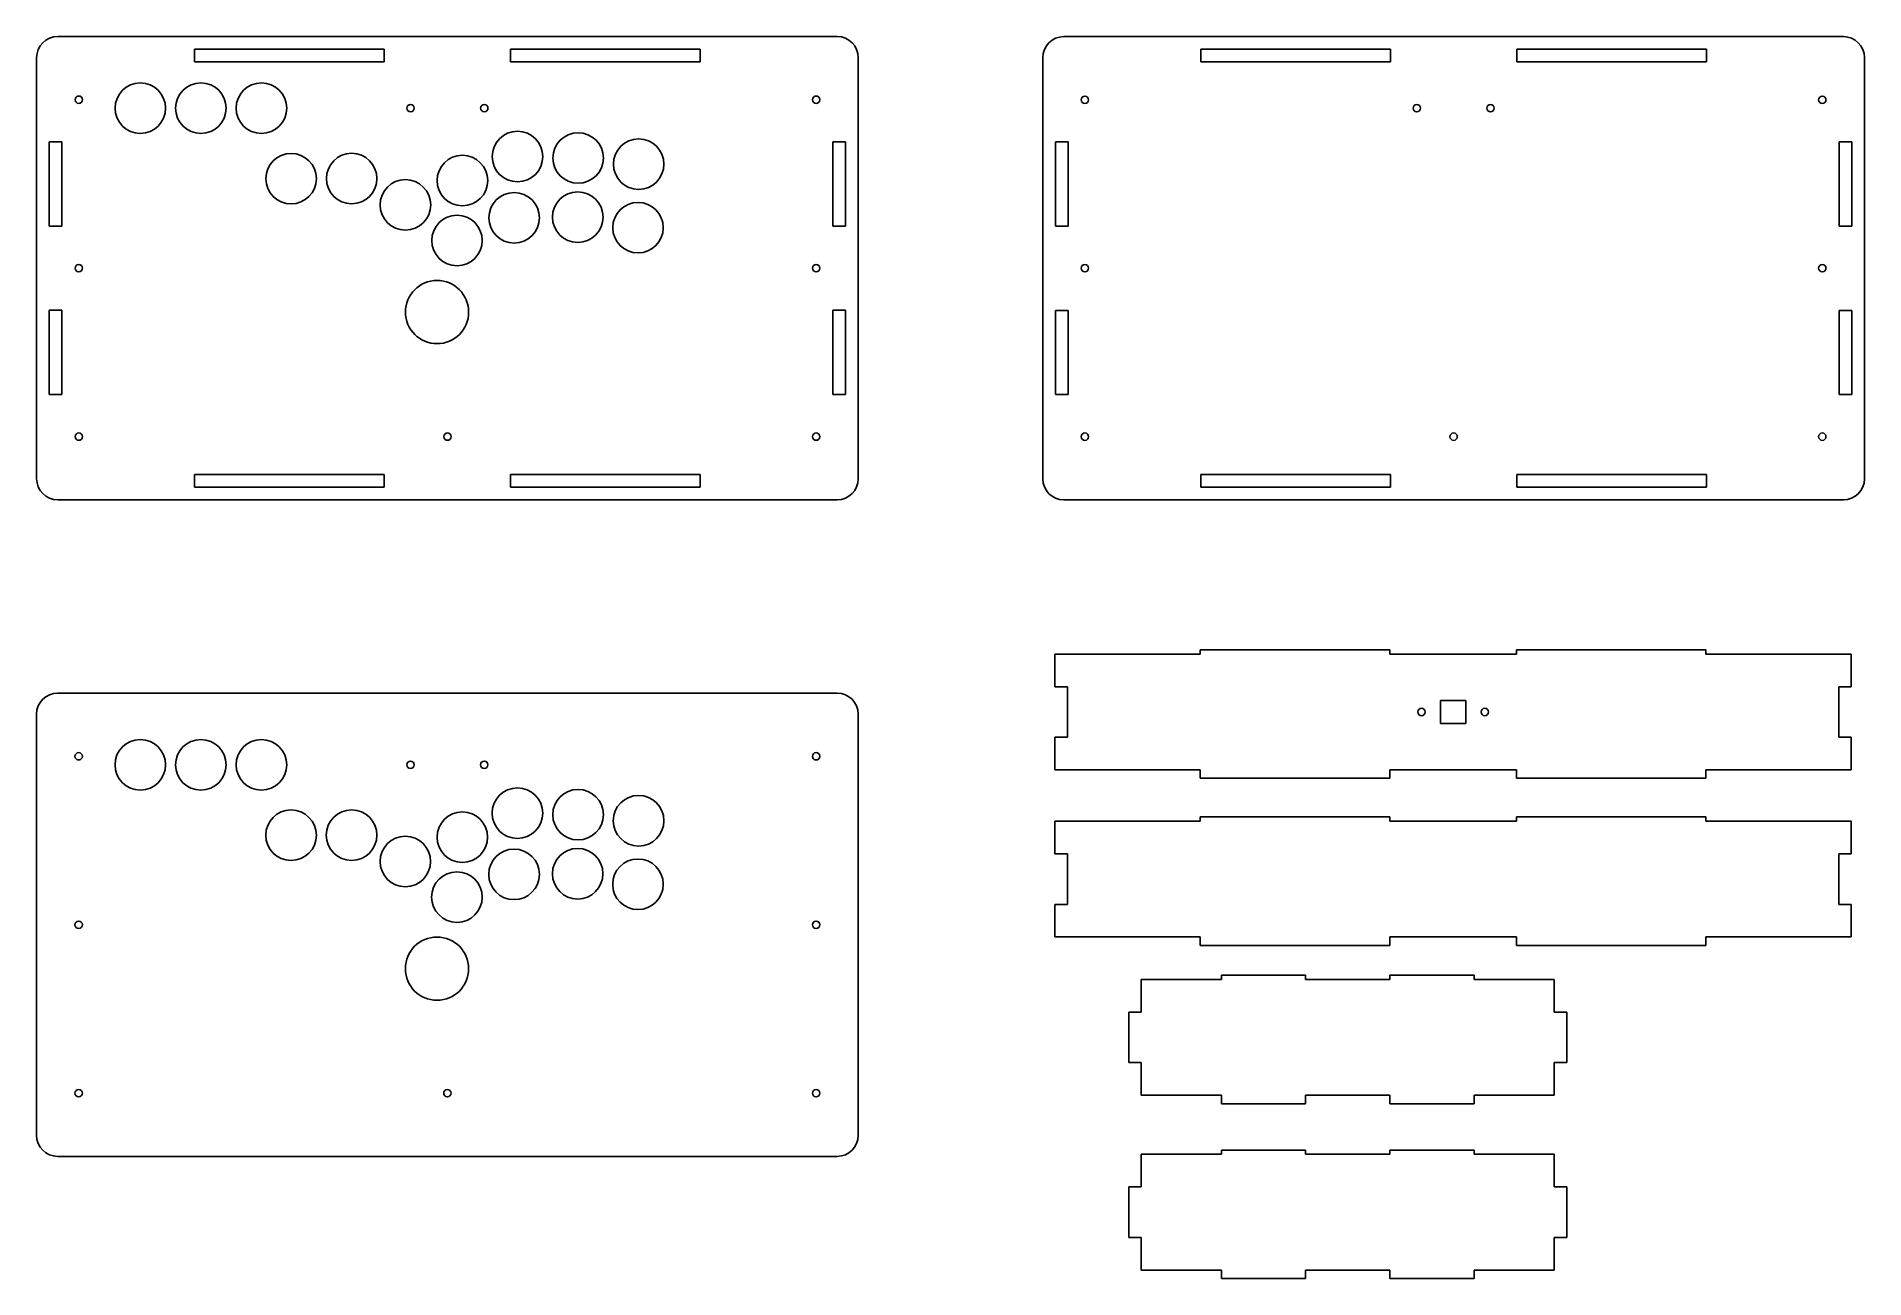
# Model space of a CAD drawing. Header units: millimetres. Extents: x -45 to 823, y -380 to 210.
import ezdxf

# ---------------------------------------------------------------- set-up
doc = ezdxf.new("R2010")
doc.units = ezdxf.units.MM

msp = doc.modelspace()

# ---------------------------------------------------------------- linework, layer by layer
at = {"color": 7}
for p, q in [((-35, 210), (335, 210)), ((442.58, 209.97), (812.58, 209.97)), ((-45, 0), (-45, 200)), ((30, 204), (120, 204)), ((30, 198), (30, 204)), ((120, 204), (120, 204)), ((120, 204), (120, 198)), ((180, 204), (270, 204)), ((180, 198), (180, 204)), ((240, 204), (240, 204)), ((270, 204), (270, 198)), ((345, 200), (345, 0)), ((432.58, -0.03), (432.58, 199.97)), ((507.58, 203.97), (597.58, 203.97)), ((507.58, 197.97), (507.58, 203.97)), ((597.58, 203.97), (597.58, 203.97)), ((597.58, 203.97), (597.58, 197.97)), ((657.58, 203.97), (747.58, 203.97)), ((657.58, 197.97), (657.58, 203.97)), ((717.58, 203.97), (717.58, 203.97)), ((747.58, 203.97), (747.58, 197.97)), ((822.58, 199.97), (822.58, -0.03)), ((120, 198), (30, 198)), ((60, 198), (60, 198)), ((120, 198), (120, 198)), ((270, 198), (180, 198)), ((180, 198), (180, 198)), ((240, 198), (240, 198)), ((597.58, 197.97), (507.58, 197.97)), ((507.58, 197.97), (507.58, 197.97)), ((597.58, 197.97), (597.58, 197.97)), ((747.58, 197.97), (657.58, 197.97)), ((657.58, 197.97), (657.58, 197.97)), ((717.58, 197.97), (717.58, 197.97)), ((-39, 160), (-33, 160)), ((-39, 120), (-39, 160)), ((-33, 160), (-33, 160)), ((-33, 160), (-33, 120)), ((333, 160), (339, 160)), ((333, 120), (333, 160)), ((339, 160), (339, 160)), ((339, 160), (339, 120)), ((438.58, 159.97), (444.58, 159.97)), ((438.58, 119.97), (438.58, 159.97)), ((444.58, 159.97), (444.58, 159.97)), ((444.58, 159.97), (444.58, 119.97)), ((810.58, 159.97), (816.58, 159.97)), ((810.58, 119.97), (810.58, 159.97)), ((816.58, 159.97), (816.58, 159.97)), ((816.58, 159.97), (816.58, 119.97)), ((-33, 120), (-39, 120)), ((-39, 120), (-39, 120)), ((-33, 120), (-33, 120)), ((339, 120), (333, 120)), ((333, 120), (333, 120)), ((339, 120), (339, 120)), ((444.58, 119.97), (438.58, 119.97)), ((438.58, 119.97), (438.58, 119.97)), ((444.58, 119.97), (444.58, 119.97)), ((816.58, 119.97), (810.58, 119.97)), ((810.58, 119.97), (810.58, 119.97)), ((816.58, 119.97), (816.58, 119.97)), ((-39, 80), (-33, 80)), ((-39, 40), (-39, 80)), ((-33, 80), (-33, 80)), ((-33, 80), (-33, 40)), ((333, 80), (339, 80)), ((333, 40), (333, 80)), ((339, 80), (339, 80)), ((339, 80), (339, 40)), ((438.58, 79.97), (444.58, 79.97)), ((438.58, 39.97), (438.58, 79.97)), ((444.58, 79.97), (444.58, 79.97)), ((444.58, 79.97), (444.58, 39.97)), ((810.58, 79.97), (816.58, 79.97)), ((810.58, 39.97), (810.58, 79.97)), ((816.58, 79.97), (816.58, 79.97)), ((816.58, 79.97), (816.58, 39.97)), ((-33, 40), (-39, 40)), ((-39, 40), (-39, 40)), ((-33, 40), (-33, 40)), ((339, 40), (333, 40)), ((333, 40), (333, 40)), ((339, 40), (339, 40)), ((444.58, 39.97), (438.58, 39.97)), ((438.58, 39.97), (438.58, 39.97)), ((444.58, 39.97), (444.58, 39.97)), ((816.58, 39.97), (810.58, 39.97)), ((810.58, 39.97), (810.58, 39.97)), ((816.58, 39.97), (816.58, 39.97)), ((30, 2), (120, 2)), ((30, -4), (30, 2)), ((120, 2), (120, 2)), ((120, 2), (120, -4)), ((180, 2), (270, 2)), ((180, -4), (180, 2)), ((240, 2), (240, 2)), ((270, 2), (270, -4)), ((507.58, 1.97), (597.58, 1.97)), ((507.58, -4.03), (507.58, 1.97)), ((597.58, 1.97), (597.58, 1.97)), ((597.58, 1.97), (597.58, -4.03)), ((657.58, 1.97), (747.58, 1.97)), ((657.58, -4.03), (657.58, 1.97)), ((717.58, 1.97), (717.58, 1.97)), ((747.58, 1.97), (747.58, -4.03)), ((120, -4), (30, -4)), ((60, -4), (60, -4)), ((120, -4), (120, -4)), ((270, -4), (180, -4)), ((180, -4), (180, -4)), ((240, -4), (240, -4)), ((597.58, -4.03), (507.58, -4.03)), ((537.58, -4.03), (537.58, -4.03)), ((597.58, -4.03), (597.58, -4.03)), ((747.58, -4.03), (657.58, -4.03)), ((657.58, -4.03), (657.58, -4.03)), ((717.58, -4.03), (717.58, -4.03)), ((335, -10), (-35, -10)), ((9.98, -10), (77.13, -10)), ((812.58, -10.03), (442.58, -10.03)), ((487.56, -10.03), (554.71, -10.03)), ((438.35, -83.27), (507.35, -83.27)), ((438.35, -98.77), (438.35, -83.27)), ((507.35, -81.27), (597.35, -81.27)), ((507.35, -81.27), (507.35, -83.27)), ((597.35, -81.27), (597.35, -81.27)), ((597.35, -81.27), (597.35, -83.27)), ((597.35, -83.27), (657.35, -83.27)), ((657.35, -81.27), (747.35, -81.27)), ((657.35, -81.27), (657.35, -83.27)), ((717.35, -81.27), (717.35, -81.27)), ((747.35, -81.27), (747.35, -83.27)), ((747.35, -83.27), (816.35, -83.27)), ((816.35, -83.27), (816.35, -98.77)), ((-35.03, -101.82), (334.97, -101.82)), ((438.35, -98.77), (444.35, -98.77)), ((444.35, -98.77), (444.35, -122.77)), ((810.35, -98.77), (810.35, -122.77)), ((810.35, -98.77), (816.35, -98.77)), ((-45.03, -311.82), (-45.03, -111.82)), ((344.97, -111.82), (344.97, -311.82)), ((621.35, -105.27), (633.35, -105.27)), ((621.35, -116.27), (621.35, -105.27)), ((633.35, -105.27), (633.35, -116.27)), ((633.35, -116.27), (621.35, -116.27)), ((438.35, -138.27), (438.35, -122.77)), ((444.35, -122.77), (438.35, -122.77)), ((810.35, -122.77), (816.35, -122.77)), ((816.35, -122.77), (816.35, -138.27)), ((507.35, -138.27), (438.35, -138.27)), ((507.35, -142.27), (507.35, -138.27)), ((597.35, -142.27), (597.35, -138.27)), ((657.35, -138.27), (597.35, -138.27)), ((657.35, -142.27), (657.35, -138.27)), ((816.35, -138.27), (747.35, -138.27)), ((747.35, -142.27), (747.35, -138.27)), ((507.35, -142.27), (597.35, -142.27)), ((657.35, -142.27), (747.35, -142.27)), ((717.35, -142.27), (717.35, -142.27)), ((438.35, -178.13), (438.35, -162.63)), ((438.35, -162.63), (507.35, -162.63)), ((507.35, -160.63), (597.35, -160.63)), ((507.35, -160.63), (507.35, -162.63)), ((597.35, -160.63), (597.35, -160.63)), ((597.35, -160.63), (597.35, -162.63)), ((597.35, -162.63), (657.35, -162.63)), ((657.35, -160.63), (747.35, -160.63)), ((657.35, -160.63), (657.35, -162.63)), ((717.35, -160.63), (717.35, -160.63)), ((747.35, -160.63), (747.35, -162.63)), ((747.35, -162.63), (816.35, -162.63)), ((816.35, -162.63), (816.35, -178.13)), ((438.35, -178.13), (444.35, -178.13)), ((444.35, -178.13), (444.35, -202.13)), ((810.35, -178.13), (810.35, -202.13)), ((810.35, -178.13), (816.35, -178.13)), ((438.35, -217.63), (438.35, -202.13)), ((444.35, -202.13), (438.35, -202.13)), ((810.35, -202.13), (816.35, -202.13)), ((816.35, -202.13), (816.35, -217.63)), ((507.35, -217.63), (438.35, -217.63)), ((507.35, -221.63), (507.35, -217.63)), ((507.35, -221.63), (597.35, -221.63)), ((657.35, -217.63), (597.35, -217.63)), ((597.35, -221.63), (597.35, -217.63)), ((657.35, -221.63), (657.35, -217.63)), ((657.35, -221.63), (747.35, -221.63)), ((717.35, -221.63), (717.35, -221.63)), ((816.35, -217.63), (747.35, -217.63)), ((747.35, -221.63), (747.35, -217.63)), ((479.35, -237.79), (517.35, -237.79)), ((479.35, -253.29), (479.35, -237.79)), ((517.35, -235.79), (557.35, -235.79)), ((517.35, -235.79), (517.35, -237.79)), ((557.35, -235.79), (557.35, -237.79)), ((557.35, -237.79), (597.35, -237.79)), ((597.35, -235.79), (637.35, -235.79)), ((597.35, -235.79), (597.35, -237.79)), ((637.35, -235.79), (637.35, -237.79)), ((637.35, -237.79), (675.35, -237.79)), ((675.35, -237.79), (675.35, -253.29)), ((473.35, -253.29), (473.35, -277.29)), ((473.35, -253.29), (479.35, -253.29)), ((681.35, -253.29), (675.35, -253.29)), ((681.35, -253.29), (681.35, -277.29)), ((473.35, -277.29), (479.35, -277.29)), ((479.35, -292.79), (479.35, -277.29)), ((681.35, -277.29), (675.35, -277.29)), ((675.35, -277.29), (675.35, -292.79)), ((517.35, -292.79), (479.35, -292.79)), ((517.35, -296.79), (517.35, -292.79)), ((557.35, -296.79), (557.35, -292.79)), ((597.35, -292.79), (557.35, -292.79)), ((597.35, -296.79), (597.35, -292.79)), ((675.35, -292.79), (637.35, -292.79)), ((637.35, -296.79), (637.35, -292.79)), ((517.35, -296.79), (557.35, -296.79)), ((597.35, -296.79), (637.35, -296.79)), ((479.35, -320.79), (517.35, -320.79)), ((479.35, -336.29), (479.35, -320.79)), ((517.35, -318.79), (557.35, -318.79)), ((517.35, -318.79), (517.35, -320.79)), ((557.35, -318.79), (557.35, -320.79)), ((557.35, -320.79), (597.35, -320.79)), ((597.35, -318.79), (637.35, -318.79)), ((597.35, -318.79), (597.35, -320.79)), ((637.35, -318.79), (637.35, -320.79)), ((637.35, -320.79), (675.35, -320.79)), ((675.35, -320.79), (675.35, -336.29)), ((334.97, -321.82), (-35.03, -321.82)), ((9.96, -321.82), (77.11, -321.82)), ((473.35, -336.29), (473.35, -360.29)), ((473.35, -336.29), (479.35, -336.29)), ((681.35, -336.29), (675.35, -336.29)), ((681.35, -336.29), (681.35, -360.29)), ((473.35, -360.29), (479.35, -360.29)), ((479.35, -375.79), (479.35, -360.29)), ((675.35, -360.29), (675.35, -375.79)), ((681.35, -360.29), (675.35, -360.29)), ((517.35, -375.79), (479.35, -375.79)), ((517.35, -379.79), (517.35, -375.79)), ((517.35, -379.79), (557.35, -379.79)), ((597.35, -375.79), (557.35, -375.79)), ((557.35, -379.79), (557.35, -375.79)), ((597.35, -379.79), (597.35, -375.79)), ((597.35, -379.79), (637.35, -379.79)), ((675.35, -375.79), (637.35, -375.79)), ((637.35, -379.79), (637.35, -375.79))]:
    msp.add_line(p, q, dxfattribs=at)
for centre, radius in [((4.23, 175.97), 12), ((32.97, 175.97), 12), ((61.71, 175.97), 12), ((-25, 180), 1.75), ((132.5, 176), 1.75), ((167.5, 176), 1.75), ((325, 180), 1.75), ((452.58, 179.97), 1.75), ((610.08, 175.97), 1.75), ((645.08, 175.97), 1.75), ((802.58, 179.97), 1.75), ((183.25, 153), 12), ((212.04, 152.3), 12), ((240.76, 149.4), 12), ((75.8, 142.52), 12), ((104.54, 142.56), 12), ((157.1, 141.6), 12), ((130.04, 130.06), 12), ((181.66, 123.92), 12), ((211.85, 124.23), 12), ((240.46, 119.23), 12), ((154.54, 113.13), 12), ((-25, 100), 1.75), ((325, 100), 1.75), ((452.58, 99.97), 1.75), ((802.58, 99.97), 1.75), ((145.07, 79.15), 15), ((-25, 20), 1.75), ((150, 20), 1.75), ((325, 20), 1.75), ((452.58, 19.97), 1.75), ((627.58, 19.97), 1.75), ((802.58, 19.97), 1.75), ((612.35, -110.77), 1.75), ((642.35, -110.77), 1.75), ((-25.03, -131.82), 1.75), ((4.21, -135.86), 12), ((32.95, -135.86), 12), ((61.69, -135.86), 12), ((324.97, -131.82), 1.75), ((132.47, -135.82), 1.75), ((167.47, -135.82), 1.75), ((183.22, -158.82), 12), ((212.01, -159.52), 12), ((240.73, -162.42), 12), ((75.77, -169.3), 12), ((104.51, -169.26), 12), ((157.07, -170.22), 12), ((130.01, -181.76), 12), ((181.63, -187.9), 12), ((211.82, -187.59), 12), ((240.43, -192.59), 12), ((154.51, -198.69), 12), ((-25.03, -211.82), 1.75), ((324.97, -211.82), 1.75), ((145.04, -232.67), 15), ((-25.03, -291.82), 1.75), ((149.97, -291.82), 1.75), ((324.97, -291.82), 1.75)]:
    msp.add_circle(centre, radius, dxfattribs=at)
for centre, start, end in [((-35, 200), 90, 180), ((335, 200), 0, 90), ((442.58, 199.97), 90, 180), ((812.58, 199.97), 0, 90), ((-35, 0), 180, 270), ((335, 0), 270, 0), ((442.58, -0.03), 180, 270), ((812.58, -0.03), 270, 0), ((-35.03, -111.82), 90, 180), ((334.97, -111.82), 0, 90), ((-35.03, -311.82), 180, 270), ((334.97, -311.82), 270, 0)]:
    msp.add_arc(centre, 10, start, end, dxfattribs=at)

doc.saveas('drawing.dxf')
